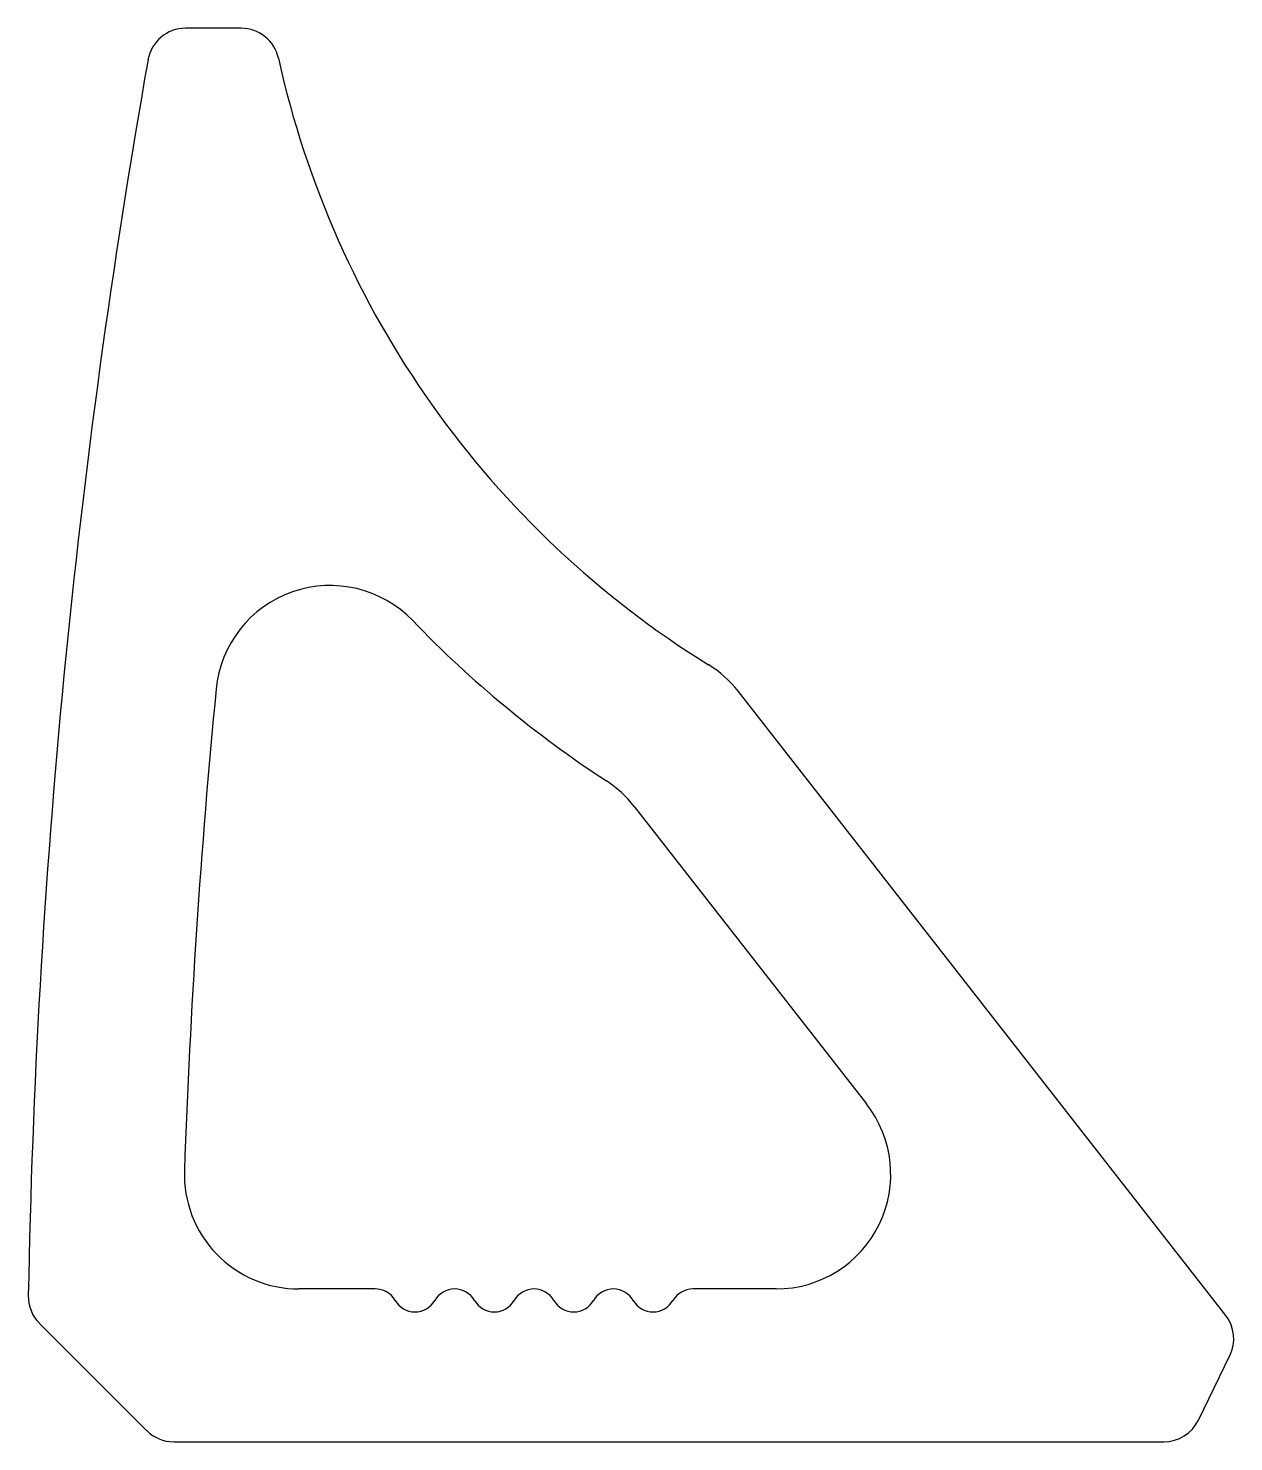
# Model space of a CAD drawing. Extents: x 683.1 to 698.9, y 599.3 to 617.8.
import ezdxf

# ---------------------------------------------------------------- set-up
doc = ezdxf.new("R2010")
doc.units = 0
doc.layers.get('0').update_dxf_attribs({"linetype": 'CONTINUOUS'})

msp = doc.modelspace()

# ---------------------------------------------------------------- linework, layer by layer
for p, q in [((685.904, 617.799), (685.176, 617.799)), ((698.793, 600.953), (692.413, 609.118)), ((691.049, 607.615), (694.09, 603.723)), ((687.656, 601.299), (686.66, 601.299)), ((692.908, 601.299), (691.817, 601.299)), ((683.263, 600.849), (684.666, 599.446)), ((698.436, 599.58), (698.848, 600.426)), ((685.02, 599.299), (697.986, 599.299))]:
    msp.add_line(p, q)
for centre, radius, start, end in [((685.176, 617.299), 0.5, 89.9994, 169.9834), ((685.904, 617.299), 0.5, 12.4381, 90), ((787.099, 599.299), 104, 169.98463, 178.94624), ((698.599, 620.099), 12.5, 192.4381, 238.2472), ((687.069, 609.006), 1.5, 43.8933, 174.4576), ((698.599, 620.099), 14.5, 223.8933, 236.9272), ((691.231, 608.195), 1.5, 38, 58.2472), ((787.099, 599.299), 102, 174.45737, 178.00422), ((689.867, 606.692), 1.5, 37.9994, 56.9262), ((692.908, 602.799), 1.5, 270, 38), ((686.66, 602.799), 1.5, 178.0044, 270.0004), ((687.66, 600.999), 0.3, 30, 90.7539), ((688.699, 600.999), 0.3, 30, 149.9985), ((689.738, 600.999), 0.3, 30, 149.9985), ((690.777, 600.999), 0.3, 30, 149.9985), ((691.817, 600.999), 0.3, 89.9982, 149.9993), ((683.616, 601.203), 0.5, 178.9452, 224.9986), ((688.179, 601.299), 0.3, 210.0017, 329.9985), ((689.218, 601.299), 0.3, 210, 329.9985), ((690.258, 601.299), 0.3, 210, 329.9985), ((691.297, 601.299), 0.3, 210, 330.0018), ((698.399, 600.645), 0.5, 334.0008, 38.001), ((685.02, 599.799), 0.5, 225.0001, 270.0011), ((697.986, 599.799), 0.5, 270, 334)]:
    msp.add_arc(centre, radius, start, end)

doc.saveas('drawing.dxf')
